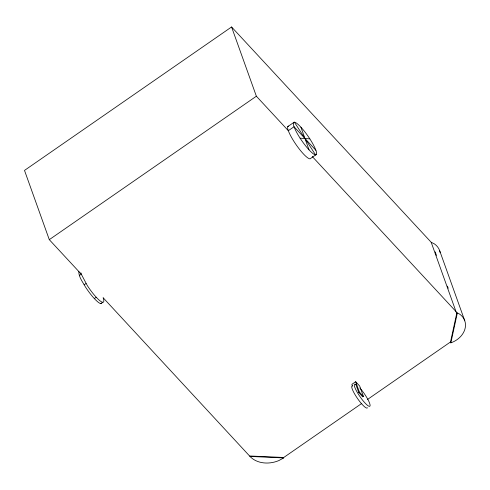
<?xml version="1.0" encoding="UTF-8"?>
<svg xmlns="http://www.w3.org/2000/svg" width="490" height="490" viewBox="0 0 490 490"><rect width="100%" height="100%" fill="white"/><g stroke="black" fill="none" stroke-linecap="round" stroke-linejoin="round"><path stroke-width="0.73" d="M78.786 271.38C78.651 277.15 82.792 282.062 85.413 286.913A19.698 3.853 55.3 0 0 101.767 303.12M283.545 457.464L283.71 457.917L278.779 460.606A25.388 20.115 -19.7 0 1 250.004 456.441L103.114 297.718A19.698 3.853 55.3 0 1 100.107 300.897A19.698 3.853 55.3 0 1 87.318 285.596L81.254 274.143L49.294 239.665L24.5 170.416L231.574 26.968L431.188 242.287L456.306 312.442L459.522 314.047A20.427 16.188 -19.7 0 1 450.849 342.853L450.524 341.947L456.913 312.54M450.849 342.853L457.237 313.447L456.306 312.442M49.294 239.665L256.368 96.218L231.574 26.968M287.765 126.616L293.479 122.653M79.349 275.46L81.254 274.143L80.917 272.875M84.127 284.806L86.032 283.49M94.331 298.563L96.236 297.246M100.873 303.586L102.778 302.269M316.466 154.387L310.746 158.35A19.698 3.853 55.3 0 1 295.819 144.281A19.698 3.853 55.3 0 1 288.665 126.144M359.819 387.951A13.395 2.622 55.3 0 1 370.097 405.132A13.395 2.622 55.3 0 1 360.714 397.684A13.395 2.622 55.3 0 1 354.981 384.111L355.863 384.46L358.766 392.563L362.784 396.9L363.421 396.459L359.691 386.047L355.673 381.716L351.863 384.356L352.482 386.083M355.863 384.46L356.5 384.019M358.766 392.563L359.403 392.123L355.673 381.716M361.791 403.417L283.759 457.476L249.845 455.988M367.457 399.491L450.524 341.947M250.004 456.441L283.71 457.917M300.113 138.186L309.839 138.854M431.188 242.287L434.403 243.891A20.427 16.188 -19.7 0 1 440.185 252.675M315.903 150.308L294.043 126.732L288.328 130.695L256.368 96.218M312.259 156.512L455.982 311.536M359.403 392.123L363.421 396.459M294.38 122.181L315.566 154.858A19.698 3.853 55.3 0 0 303.886 130.64A19.698 3.853 55.3 0 0 295.464 130.064A19.698 3.853 55.3 0 0 315.566 154.858M439.653 250.623L464.771 320.779M435.187 251.854L436.468 255.425M447.456 286.123L448.221 288.267M300.921 127.204L309.025 149.836M367.457 407.766A13.395 2.622 55.3 0 1 357.302 398.205A13.395 2.622 55.3 0 1 352.439 385.869"/></g></svg>
